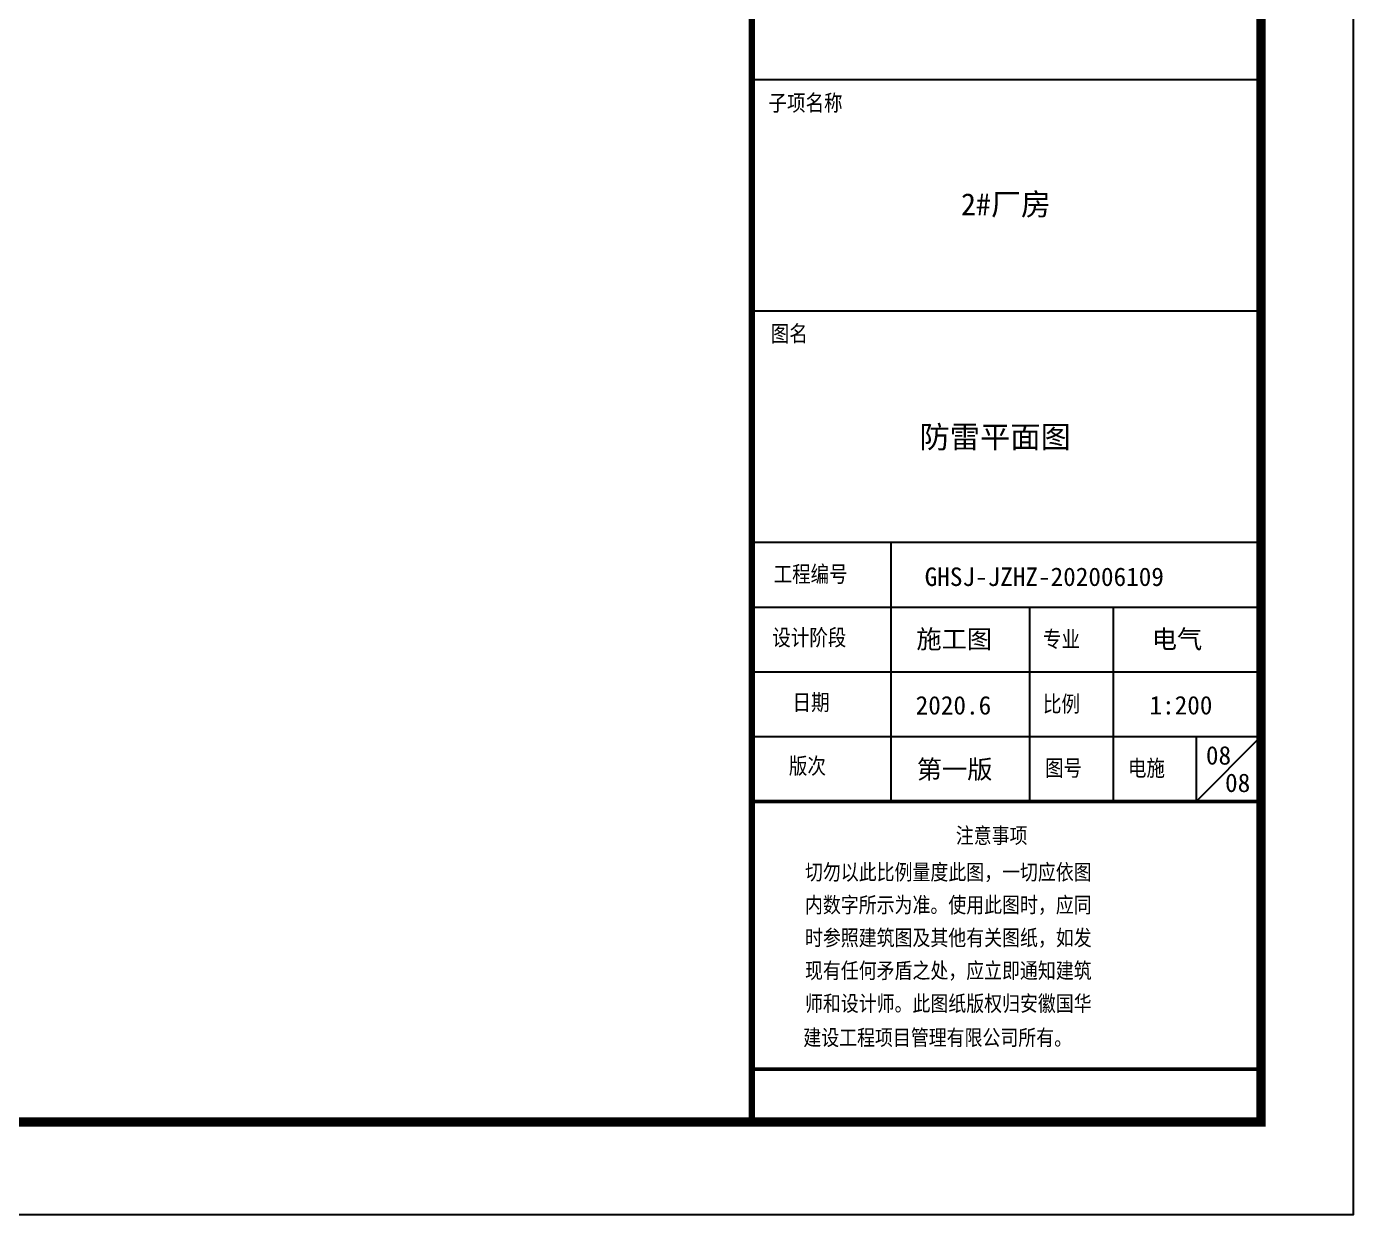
# Model space of a CAD drawing. Extents: x -417156 to 1571408, y 205758 to 1045562.
# Drawn here: x 1542732 to 1571408, y 746428 to 772103 of the extents above; entities that cross this region are included whole.
import ezdxf

# ---------------------------------------------------------------- set-up
doc = ezdxf.new("R2010")
doc.units = 0
doc.header["$LTSCALE"] = 1000
doc.header["$MEASUREMENT"] = 0
for name, color, linetype in [('1', 7, 'CONTINUOUS'), ('PP-PM-TK', 7, 'CONTINUOUS'), ('PUB_TEXT', 7, 'CONTINUOUS'), ('PUB_TITLE', 4, 'CONTINUOUS')]:
    doc.layers.add(name, color=color, linetype=linetype)
doc.styles.add('-黑体', font='simhei.ttf', dxfattribs={"width": 0.8})
doc.styles.add('TQ', font='txt.shx', dxfattribs={"width": 0.8, "bigfont": 'hztxt.shx'})

msp = doc.modelspace()

# ---------------------------------------------------------------- linework, layer by layer
at = {"layer": '1'}
for p, q in [((1558408, 770956), (1569408, 770956)), ((1558408, 765956), (1569408, 765956))]:
    msp.add_line(p, q, dxfattribs=at)
at = {"layer": '1', "color": 4}
for p, q in [((1558408, 760956), (1569408, 760956)), ((1561408, 760956), (1561408, 755356)), ((1558408, 759556), (1569408, 759556)), ((1564408, 759556), (1564408, 755356)), ((1566217, 759556), (1566217, 755356)), ((1558408, 758156), (1569408, 758156)), ((1558408, 756756), (1569408, 756756)), ((1569408, 756756), (1568008, 755356)), ((1568008, 756756), (1568008, 755356))]:
    msp.add_line(p, q, dxfattribs=at)
at = {"layer": '1', "color": 4, "const_width": 80}
msp.add_lwpolyline([(1558408, 755356), (1569408, 755356)], dxfattribs=at)
at = {"layer": 'PP-PM-TK', "color": 4}
for points, const_width in [([(1558408, 863228), (1558408, 748428)], 140), ([(1558408, 749571), (1569408, 749571)], 80)]:
    msp.add_lwpolyline(points, dxfattribs=dict(at, const_width=const_width))
at = {"layer": 'PUB_TITLE'}
msp.add_lwpolyline([(1403208, 746428), (1571408, 746428), (1571408, 865228), (1403208, 865228)], close=True, dxfattribs=at)
at = {"layer": 'PUB_TITLE', "const_width": 200}
msp.add_lwpolyline([(1408208, 748428), (1569408, 748428), (1569408, 863228), (1408208, 863228)], close=True, dxfattribs=at)

# ---------------------------------------------------------------- texts
at = {"layer": 'PUB_TEXT', "color": 2, "style": 'TQ'}
for s, height, p in [('子项名称', 400, (1558767, 770238)), ('图名', 400, (1558815, 765252)), ('工程编号', 400, (1558876, 760055)), ('设计阶段', 400, (1558849, 758683)), ('专业', 400, (1564698, 758649)), ('日期', 400, (1559286, 757283)), ('比例', 400, (1564698, 757249)), ('版次', 400, (1559207, 755909)), ('图号', 400, (1564743, 755864)), ('电施', 400, (1566534, 755862)), ('注意事项', 387.2, (1562815, 754411)), ('切勿以此比例量度此图，一切应依图', 387.2, (1559555, 753620)), ('内数字所示为准。使用此图时，应同', 387.2, (1559555, 752912)), ('时参照建筑图及其他有关图纸，如发', 387.2, (1559555, 752202)), ('现有任何矛盾之处，应立即通知建筑', 387.2, (1559555, 751492)), ('师和设计师。此图纸版权归安徽国华', 387.2, (1559555, 750782)), ('建设工程项目管理有限公司所有。', 387.2, (1559519, 750044))]:
    msp.add_text(s, height=height, dxfattribs=at).set_placement(p)
at = {"layer": 'PUB_TITLE', "color": 255, "style": '-黑体'}
for s, height, p in [('2#厂房', 475.2, (1562927, 768024)), ('GHSJ-JZHZ-202006109', 400, (1562142, 760011)), ('施工图', 400, (1561962, 758663)), ('电气', 400, (1567048, 758663)), ('2020.6', 400, (1561947, 757233)), ('1:200', 400, (1567000, 757235)), ('08', 400, (1568220, 756151)), ('第一版', 400, (1561970, 755849)), ('08', 400, (1568634, 755558))]:
    msp.add_text(s, height=height, dxfattribs=at).set_placement(p)
at = {"layer": 'PUB_TITLE', "color": 6, "style": '-黑体'}
msp.add_text('防雷平面图', height=480, dxfattribs=at).set_placement((1562029, 762993))

doc.saveas('drawing.dxf')
